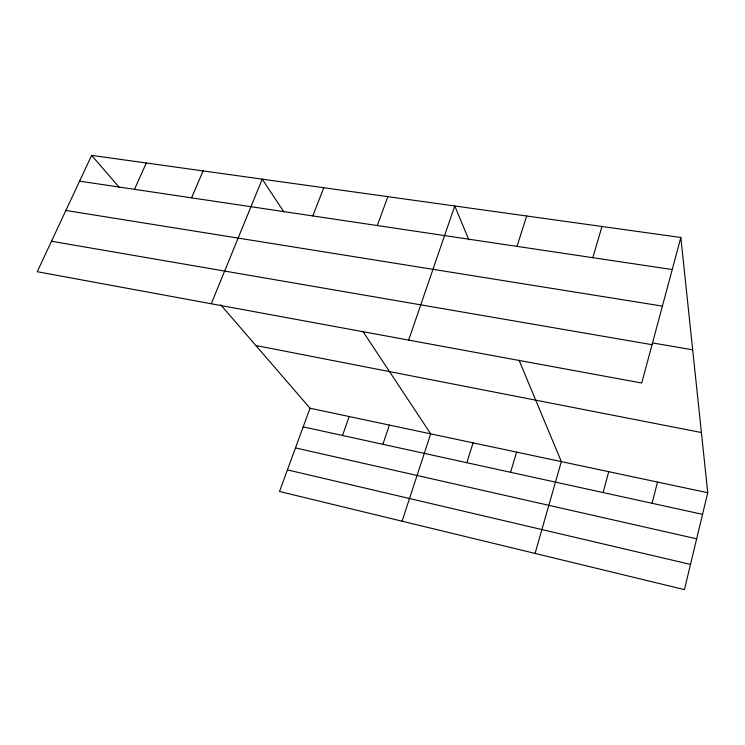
<?xml version="1.0" encoding="UTF-8"?>
<svg xmlns="http://www.w3.org/2000/svg" width="745" height="745" viewBox="0 0 745 745"><rect width="100%" height="100%" fill="white"/><g stroke="black" fill="none" stroke-linecap="round" stroke-linejoin="round"><path stroke-width="1.12" d="M680.837 237.487L641.743 383.023L37.25 271.72L91.644 155.379L680.837 237.487L707.75 492.724L684.432 589.621L279.496 491.504L310.013 408.213L220.669 304.761M652.08 503.294L657.518 482.052M603.077 492.557L608.74 471.687M535.068 553.433L561.339 461.611L519.06 360.217M592.796 257.696L601.988 226.499M510.549 472.283L516.611 452.113M466.845 462.701L473.075 442.856M516.993 246.39L526.706 216.013M402.077 521.202L430.694 433.851L362.75 331.143M382.865 444.299L389.412 425.078M408.642 340.102L454.748 205.983L468.856 239.825M342.504 435.462L349.2 416.539M377.296 225.549L387.875 196.661M312.816 215.938L323.758 187.731M211.273 303.764L262.221 179.154L283.826 211.813M191.558 197.853L203.115 170.912M134.482 189.342L146.299 162.997M79.594 181.156L672.223 269.532M65.886 210.472L662.398 306.111M652.629 342.942L692.682 349.824M51.498 241.25L652.043 344.684M255.842 345.494L701.399 432.528M310.013 408.213L707.75 492.724M303.187 426.848L702.544 514.348M295.467 447.913L696.659 538.831M287.412 469.89L690.503 564.421M91.644 155.379L119.61 187.759"/></g></svg>
